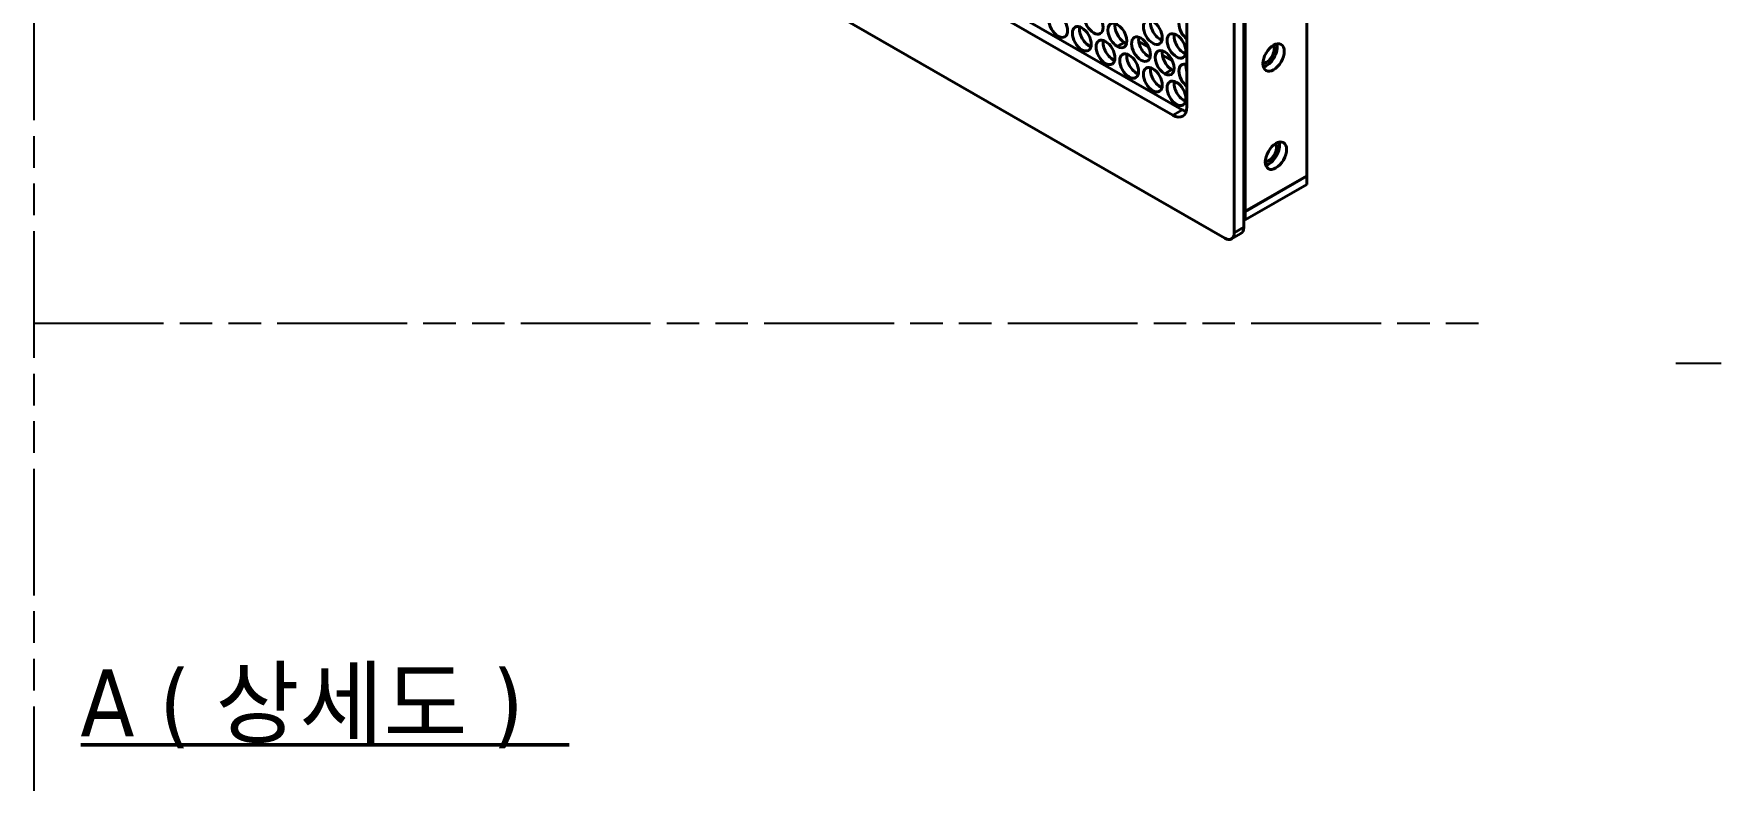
# Model space of a CAD drawing. Header units: millimetres. Extents: x 0 to 594, y 0 to 420.
# Drawn here: x 461.4 to 587.4, y 248.9 to 304.6 of the extents above; entities that cross this region are included whole.
import ezdxf

# ---------------------------------------------------------------- set-up
doc = ezdxf.new("R2010")
doc.units = ezdxf.units.MM
doc.linetypes.add('DOUBLE_DASH_CHAIN', pattern=[1.2403, 0.6614, -0.0827, 0.1654, -0.0827, 0.1654, -0.0827])
doc.layers.get('0').update_dxf_attribs({"color": 3, "lineweight": 25})
for name, color, linetype, lineweight in [('가시적인 것(ISO)', 3, 'Continuous', 40), ('가시적인 좁은 것(ISO)', 3, 'Continuous', 35), ('경계(ISO)', 7, 'Continuous', 25), ('기호(ISO)', 5, 'Continuous', 25), ('스케치 형상(ISO)', 3, 'Continuous', 25)]:
    doc.layers.add(name, color=color, linetype=linetype, lineweight=lineweight)
doc.styles.add('텍스트 스타일402', font='tahoma.ttf')

# ---------------------------------------------------------------- blocks, each defined once
blk = doc.blocks.new('경계 Default Border')
at = {"layer": '경계(ISO)'}
blk.add_line((584, 280), (587.4, 280), dxfattribs=at)

msp = doc.modelspace()

# ---------------------------------------------------------------- linework, layer by layer
at = {"layer": '가시적인 것(ISO)'}
for p, q in [((556.442, 294.003), (556.442, 359.325)), ((551.033, 289.746), (551.033, 355.968)), ((551.74, 356.375), (551.74, 290.154)), ((505.637, 322.834), (547.144, 298.932)), ((546.437, 298.525), (504.929, 322.427)), ((501.04, 317.718), (550.326, 289.336)), ((547.497, 316.309), (547.497, 299.14)), ((544.64, 303.609), (543.9, 304.035)), ((546.408, 302.591), (545.668, 303.017)), ((547.497, 301.964), (547.436, 301.999)), ((556.442, 294.003), (551.846, 291.357)), ((551.846, 291.316), (556.442, 293.962)), ((556.442, 293.962), (556.407, 293.983)), ((556.442, 293.349), (556.442, 293.962)), ((551.846, 290.703), (556.442, 293.349)), ((551.74, 291.418), (551.846, 291.357)), ((551.74, 291.377), (551.846, 291.316)), ((551.846, 291.357), (551.846, 291.52)), ((551.846, 291.316), (551.846, 290.703)), ((551.74, 290.764), (551.846, 290.703)), ((550.825, 289.287), (551.532, 289.694))]:
    msp.add_line(p, q, dxfattribs=at)
for centre, major_axis in [((537.881, 305.251), (0.499, -0.867)), ((540.532, 305.494), (0.499, -0.867)), ((539.648, 304.233), (0.499, -0.867)), ((544.952, 304.719), (0.499, -0.867)), ((541.416, 303.215), (0.499, -0.867)), ((544.068, 303.458), (0.499, -0.867)), ((546.72, 303.701), (0.499, -0.867)), ((553.967, 302.838), (0.561, 0.975)), ((543.184, 302.197), (0.499, -0.867)), ((544.952, 301.179), (0.499, -0.867)), ((546.72, 300.161), (0.499, -0.867)), ((554.144, 295.501), (0.561, 0.975))]:
    msp.add_ellipse(centre, major_axis=major_axis, ratio=0.5780931, dxfattribs=at)
for centre, major_axis, ratio, start_param, end_param in [((540.179, 304.539), (0.499, -0.867), 0.5780931, 3.6993769, 5.7254011), ((542.3, 304.476), (-0.499, 0.867), 0.5780931, 5.4996475, 8.6413868), ((542.83, 304.782), (0.499, -0.867), 0.5780931, 3.6993769, 5.4997942), ((542.3, 304.476), (0.499, -0.867), 0.5780931, 5.4996475, 8.6413868), ((545.482, 305.025), (0.499, -0.867), 0.5780931, 3.6993769, 5.7254011), ((547.603, 304.962), (-0.499, 0.867), 0.5780931, 5.6502891, 8.4907452), ((541.946, 303.521), (0.499, -0.867), 0.5780931, 3.6993769, 5.7254011), ((542.83, 304.782), (0.499, -0.867), 0.5780931, 5.4996475, 5.7254011), ((544.598, 303.764), (0.499, -0.867), 0.5780931, 3.6993769, 5.7254011), ((547.25, 304.007), (0.499, -0.867), 0.5780931, 3.6993769, 5.7254011), ((553.437, 303.144), (0.404, 0.702), 0.5780931, 3.4445427, 5.9802352), ((553.437, 303.144), (0.561, 0.975), 0.5780931, 3.631445, 5.793333), ((543.714, 302.503), (0.499, -0.867), 0.5780931, 3.6993769, 5.7254011), ((545.836, 302.44), (-0.499, 0.867), 0.5780931, 5.4996475, 8.6413868), ((546.366, 302.746), (0.499, -0.867), 0.5780931, 3.6993769, 5.4997942), ((545.836, 302.44), (0.499, -0.867), 0.5780931, 5.4996475, 8.6413868), ((545.482, 301.485), (0.499, -0.867), 0.5780931, 3.6993769, 5.7254011), ((546.366, 302.746), (0.499, -0.867), 0.5780931, 5.4996475, 5.7254011), ((547.603, 301.422), (-0.499, 0.867), 0.5780931, 5.6502891, 8.4907452), ((548.134, 301.728), (0.499, -0.867), 0.5780931, 3.6993769, 4.3799513), ((547.25, 300.467), (0.499, -0.867), 0.5780931, 3.6993769, 5.7254011), ((546.437, 299.751), (0.749, -1.3), 0.5780931, 5.4997209, 7.0705172), ((547.144, 300.158), (-0.749, 1.3), 0.5780931, 2.3581282, 2.6517403), ((553.614, 295.806), (0.404, 0.702), 0.5780931, 3.4445427, 5.9802352), ((553.614, 295.806), (0.561, 0.975), 0.5780931, 3.631445, 5.793333), ((551.139, 291.927), (-1, 0), 0.5758617, 2.215599, 2.3561945), ((551.033, 290.561), (0.499, -0.867), 0.5780931, 0, 0.7873319), ((550.326, 290.154), (0.499, -0.867), 0.5780931, 5.4997209, 7.0705172)]:
    msp.add_ellipse(centre, major_axis=major_axis, ratio=ratio, start_param=start_param, end_param=end_param, dxfattribs=at)
at = {"layer": '가시적인 좁은 것(ISO)'}
for p, q in [((551.846, 356.515), (551.846, 291.52)), ((542.83, 303.964), (542.3, 303.659)), ((546.366, 301.928), (545.836, 301.623)), ((547.144, 298.932), (546.437, 298.525)), ((551.74, 290.154), (551.033, 289.746))]:
    msp.add_line(p, q, dxfattribs=at)
at = {"layer": '기호(ISO)', "color": 7, "lineweight": 50}
msp.add_line((464.894, 251.501), (501.356, 251.501), dxfattribs=at)
at = {"layer": '스케치 형상(ISO)', "color": 6, "linetype": 'DOUBLE_DASH_CHAIN', "ltscale": 14.305712}
msp.add_line((461.381, 378.582), (461.381, 147.918), dxfattribs=at)
at = {"layer": '스케치 형상(ISO)', "color": 6, "linetype": 'DOUBLE_DASH_CHAIN', "ltscale": 14.660133}
msp.add_line((461.381, 282.991), (570.478, 282.991), dxfattribs=at)

# ---------------------------------------------------------------- block references
msp.add_blockref('경계 Default Border', (0, 0))

# ---------------------------------------------------------------- texts
at = {"layer": '기호(ISO)', "color": 7, "insert": (464.862, 251.245), "char_height": 5, "attachment_point": 7, "style": '텍스트 스타일402'}
msp.add_mtext('A ( 상세도 )', dxfattribs=at)

doc.saveas('drawing.dxf')
